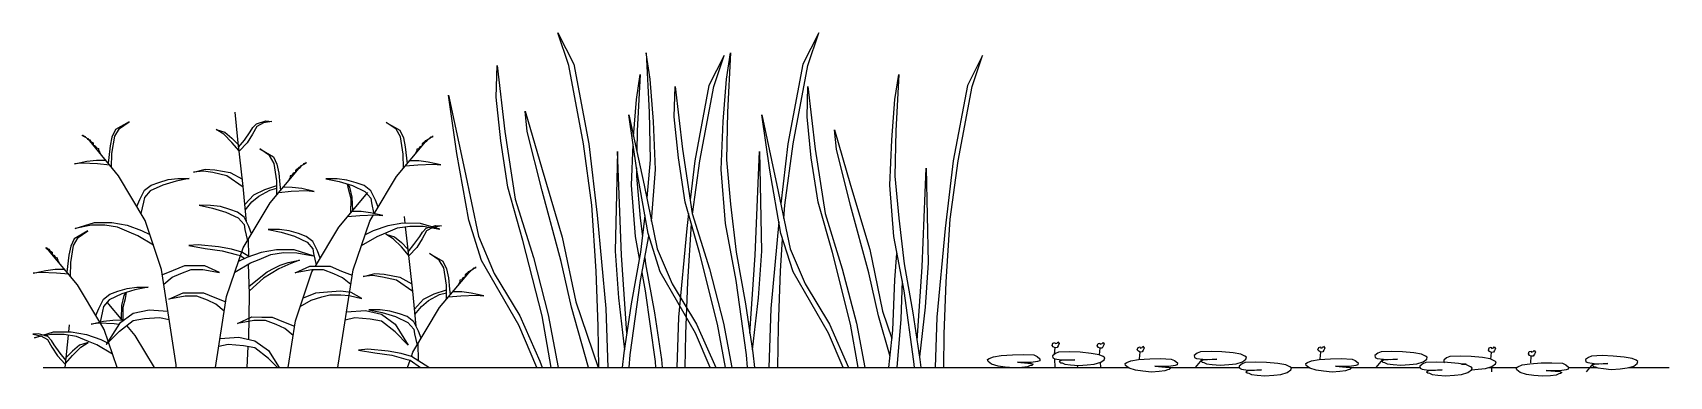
# Model space of a CAD drawing. Extents: x 0.22 to 6.47, y -0.03 to 1.28.
import ezdxf

# ---------------------------------------------------------------- set-up
doc = ezdxf.new("R2010")
doc.units = 0
doc.header["$LTSCALE"] = 0.5
doc.header["$MEASUREMENT"] = 0
doc.layers.add('FREEZE', color=13, linetype='CONTINUOUS')
doc.layers.add('SHRUBS', color=2, linetype='CONTINUOUS')

msp = doc.modelspace()

# ---------------------------------------------------------------- linework, layer by layer
at = {"layer": 'FREEZE'}
for p, q in [((0.2558, 0), (4.4049, 0)), ((4.5611, 0), (4.8304, 0)), ((5.0274, 0), (5.0959, 0)), ((5.2521, 0), (5.5215, 0)), ((5.7842, 0), (5.8921, 0)), ((6.0898, 0), (6.1972, 0)), ((6.3205, 0), (6.475, 0))]:
    msp.add_line(p, q, dxfattribs=at)
at = {"layer": 'SHRUBS'}
for p, q in [((1, 0.8724), (0.9896, 0.9769)), ((1.0209, 0.6916), (1, 0.8724)), ((1.033, 0.5572), (1.0209, 0.6916)), ((1.6409, 0.5514), (1.6383, 0.5774)), ((1.6487, 0.4728), (1.6422, 0.5384)), ((1.043, 0.4236), (1.0416, 0.4924)), ((1.6696, 0.292), (1.6487, 0.4728)), ((1.0448, 0.2822), (1.0412, 0.3949)), ((1.0426, 0.1073), (1.0448, 0.2822)), ((1.6818, 0.1577), (1.6696, 0.292)), ((0.3538, 0.1368), (0.3564, 0.1627)), ((0.3401, 0), (0.3525, 0.1237)), ((1.0358, 0), (1.0405, 0.0797)), ((1.6917, 0.0246), (1.6903, 0.0929)), ((1.6922, 0), (1.6921, 0.0048))]:
    msp.add_line(p, q, dxfattribs=at)
for points in [[(2.3815, 0), (2.3787, 0.158), (2.3708, 0.3678), (2.3548, 0.6201), (2.323, 0.8552), (2.2659, 1.1553), (2.2247, 1.2801), (2.2858, 1.1593), (2.3429, 0.8552), (2.3747, 0.583), (2.4079, 0.2257), (2.4156, 0)], [(3.0888, 0.5701), (3.092, 0.6201), (3.1238, 0.8552), (3.1809, 1.1553), (3.2221, 1.2801), (3.161, 1.1593), (3.1039, 0.8552), (3.0771, 0.6262)], [(2.5826, 0.5599), (2.5979, 0.7569), (2.5899, 0.9402), (2.5779, 1.1022), (2.562, 1.2031), (2.5739, 0.976), (2.5779, 0.7941), (2.5642, 0.6481)], [(2.7391, 0.5867), (2.7667, 0.7899), (2.8209, 1.075), (2.86, 1.1936), (2.802, 1.0788), (2.7478, 0.7899), (2.7303, 0.6412)], [(2.9494, 0), (2.9459, 0.0478), (2.906, 0.332), (2.8649, 0.5511), (2.8489, 0.7569), (2.8569, 0.9402), (2.8689, 1.1022), (2.8848, 1.2031), (2.8728, 0.976), (2.8689, 0.7941), (2.8848, 0.6241), (2.906, 0.4409), (2.9419, 0.243), (2.9698, 0.0557), (2.9759, 0)], [(3.6999, 0), (3.7021, 0.1276), (3.7096, 0.3269), (3.7248, 0.5666), (3.7551, 0.7899), (3.8093, 1.075), (3.8484, 1.1936), (3.7904, 1.0788), (3.7361, 0.7899), (3.7059, 0.5313), (3.6743, 0.1919), (3.6678, 0)], [(2.1993, 0), (2.1638, 0.1978), (2.0907, 0.486), (2.0336, 0.6892), (2.0057, 0.8671), (1.9885, 1.0331), (1.9925, 1.1553), (2.0217, 0.903), (2.0615, 0.644), (2.1306, 0.4209), (2.1877, 0.2018), (2.2258, 0)], [(2.514, 0.8832), (2.5245, 1.0246), (2.5396, 1.1205), (2.5282, 0.9047), (2.5265, 0.8252)], [(2.8651, 0), (2.8355, 0.1654), (2.7661, 0.4392), (2.7118, 0.6322), (2.6853, 0.8013), (2.6689, 0.959), (2.6727, 1.075), (2.7005, 0.8353), (2.7383, 0.5893), (2.8039, 0.3774), (2.8582, 0.1692), (2.8901, 0)], [(3.3734, 0), (3.3438, 0.1654), (3.2744, 0.4392), (3.2201, 0.6322), (3.1937, 0.8013), (3.1772, 0.959), (3.181, 1.075), (3.2088, 0.8353), (3.2466, 0.5893), (3.3122, 0.3774), (3.3665, 0.1692), (3.3984, 0)], [(3.5877, 0), (3.586, 0.0229), (3.5482, 0.2929), (3.509, 0.501), (3.4939, 0.6966), (3.5015, 0.8707), (3.5128, 1.0246), (3.528, 1.1205), (3.5166, 0.9047), (3.5128, 0.7319), (3.528, 0.5704), (3.5482, 0.3963), (3.5822, 0.2083), (3.6087, 0.0304), (3.612, 0)], [(2.1434, 0), (2.0748, 0.162), (1.9327, 0.409), (1.8836, 0.563), (1.8384, 0.818), (1.8066, 1.0411), (1.8676, 0.7569), (1.9208, 0.5019), (1.9805, 0.3599), (2.0788, 0.1978), (2.1558, 0.0239), (2.1645, 0)], [(0.5178, 0.7653), (0.519, 0.8186), (0.5294, 0.8843), (0.5473, 0.9142), (0.5847, 0.9396), (0.5324, 0.9097), (0.519, 0.8813), (0.5115, 0.847), (0.507, 0.8036), (0.5044, 0.7815)], [(1.0035, 0.842), (1.0254, 0.8694), (1.0478, 0.9007), (1.0583, 0.9172), (1.0717, 0.9321), (1.1076, 0.9426), (1.13, 0.9411), (1.0986, 0.9351), (1.0732, 0.9217), (1.0568, 0.8918), (1.0359, 0.8589), (1.0053, 0.8268)], [(2.342, 0), (2.2767, 0.231), (2.2368, 0.405), (2.1638, 0.6759), (2.1067, 0.903), (2.0987, 0.98), (2.1638, 0.7569), (2.2408, 0.498), (2.2926, 0.251), (2.378, 0)], [(2.8066, 0), (2.7509, 0.1314), (2.616, 0.366), (2.5693, 0.5124), (2.5264, 0.7546), (2.4961, 0.9665), (2.5541, 0.6966), (2.6046, 0.4543), (2.6614, 0.3193), (2.7547, 0.1654), (2.8279, 0.0002), (2.828, 0)], [(3.3149, 0), (3.2593, 0.1314), (3.1243, 0.366), (3.0776, 0.5124), (3.0347, 0.7546), (3.0044, 0.9665), (3.0624, 0.6966), (3.1129, 0.4543), (3.1697, 0.3193), (3.263, 0.1654), (3.3362, 0.0002), (3.3363, 0)], [(0.4257, 0.8748), (0.4217, 0.8782), (0.4169, 0.8809), (0.4054, 0.8871), (0.4075, 0.8884), (0.4082, 0.8871), (0.4108, 0.8843), (0.4136, 0.8843), (0.4169, 0.8829), (0.4183, 0.8809)], [(1.005, 0.8291), (0.9776, 0.8604), (0.9462, 0.8918), (0.9178, 0.9097), (0.9507, 0.8993), (0.9776, 0.8768), (1.0024, 0.8517)], [(1.6341, 0.7626), (1.6332, 0.8159), (1.6231, 0.8817), (1.6053, 0.9116), (1.5681, 0.9372), (1.6202, 0.9071), (1.6335, 0.8786), (1.6409, 0.8442), (1.6451, 0.8009), (1.6477, 0.7788)], [(1.7267, 0.8717), (1.7308, 0.875), (1.7356, 0.8778), (1.7472, 0.8838), (1.745, 0.8852), (1.7444, 0.8838), (1.7417, 0.8811), (1.7389, 0.8811), (1.7356, 0.8798), (1.7342, 0.8778)], [(3.4948, 0.0421), (3.451, 0.197), (3.4132, 0.3622), (3.3438, 0.6196), (3.2895, 0.8353), (3.282, 0.9085), (3.3438, 0.6966), (3.4169, 0.4505), (3.4662, 0.2159), (3.5019, 0.1107)], [(0.4338, 0.8664), (0.4292, 0.87), (0.4265, 0.8721), (0.4257, 0.8741), (0.4257, 0.8761), (0.4272, 0.8755), (0.4298, 0.8721), (0.4353, 0.87), (0.4373, 0.866), (0.4421, 0.8619), (0.4475, 0.8592), (0.4475, 0.8503), (0.4523, 0.8483), (0.457, 0.8456), (0.4583, 0.8415), (0.4604, 0.8395), (0.4672, 0.8374), (0.4672, 0.8313), (0.4692, 0.828), (0.4727, 0.8225), (0.4733, 0.8197)], [(0.7651, 0), (0.764, 0.0103), (0.7087, 0.3749), (0.6459, 0.5616), (0.5443, 0.7334), (0.4338, 0.8664)], [(1.1501, 0.6611), (1.1492, 0.7143), (1.1391, 0.7801), (1.1213, 0.8101), (1.084, 0.8356), (1.1362, 0.8055), (1.1495, 0.777), (1.1568, 0.7426), (1.1611, 0.6993), (1.1636, 0.6772)], [(1.5221, 0.5881), (1.6074, 0.7309), (1.7186, 0.8633)], [(1.7186, 0.8633), (1.7233, 0.8669), (1.7259, 0.869), (1.7267, 0.871), (1.7267, 0.873), (1.7253, 0.8724), (1.7226, 0.869), (1.7171, 0.8669), (1.7151, 0.8629), (1.7103, 0.8589), (1.7049, 0.8562), (1.7048, 0.8473), (1.7, 0.8453), (1.6953, 0.8426), (1.694, 0.8386), (1.6919, 0.8366), (1.6851, 0.8345), (1.685, 0.8284), (1.683, 0.825), (1.6795, 0.8196), (1.6789, 0.8168)], [(2.4883, 0.1317), (2.4677, 0.4289), (2.4518, 0.826), (2.4438, 0.4448), (2.4558, 0.2669), (2.4787, 0.0669)], [(2.5364, 0.4171), (2.5207, 0.501), (2.5055, 0.6966), (2.5123, 0.853)], [(2.9585, 0.1317), (2.9791, 0.4289), (2.995, 0.826), (3.003, 0.4448), (2.991, 0.2669), (2.9681, 0.0669)], [(0.5107, 0.7739), (0.4637, 0.7782), (0.4039, 0.7812), (0.3755, 0.7782), (0.4233, 0.7887), (0.4592, 0.7932), (0.4946, 0.7933)], [(1.0211, 0.6897), (0.9582, 0.7334), (0.9044, 0.7454), (0.8685, 0.7513), (0.8312, 0.7469), (0.876, 0.7588), (0.9119, 0.7558), (0.9716, 0.7454), (1.0176, 0.7199)], [(0.9148, 0), (0.9573, 0.2715), (1.021, 0.4579), (1.1234, 0.6293), (1.2346, 0.7617)], [(1.2346, 0.7617), (1.2392, 0.7653), (1.2419, 0.7674), (1.2427, 0.7694), (1.2427, 0.7714), (1.2412, 0.7708), (1.2386, 0.7674), (1.2331, 0.7653), (1.2311, 0.7614), (1.2263, 0.7573), (1.2208, 0.7546), (1.2208, 0.7457), (1.216, 0.7437), (1.2113, 0.741), (1.2099, 0.737), (1.2078, 0.735), (1.201, 0.7329), (1.201, 0.7268), (1.199, 0.7235), (1.1955, 0.718), (1.1948, 0.7152)], [(1.2427, 0.7701), (1.2467, 0.7734), (1.2515, 0.7762), (1.2631, 0.7822), (1.261, 0.7836), (1.2603, 0.7822), (1.2576, 0.7795), (1.2549, 0.7795), (1.2515, 0.7782), (1.2502, 0.7762)], [(1.6413, 0.7711), (1.6883, 0.7753), (1.7481, 0.778), (1.7765, 0.7749), (1.7287, 0.7856), (1.6929, 0.7902), (1.6575, 0.7905)], [(2.5251, 0.7633), (2.5245, 0.7319), (2.5396, 0.5704), (2.5477, 0.5006)], [(3.598, 0.1026), (3.6175, 0.3849), (3.6327, 0.7622), (3.6402, 0.4001), (3.6289, 0.231), (3.6071, 0.041)], [(0.6144, 0.615), (0.625, 0.6423), (0.643, 0.6781), (0.6683, 0.6976), (0.6982, 0.708), (0.7341, 0.7185), (0.7714, 0.723), (0.8148, 0.723), (0.764, 0.7125), (0.7132, 0.6976), (0.6654, 0.6752), (0.643, 0.6498), (0.64, 0.6318), (0.63, 0.5885)], [(1.0271, 0.6226), (1.0613, 0.6602), (1.1031, 0.6811), (1.1495, 0.696)], [(1.1572, 0.6695), (1.2043, 0.6737), (1.2641, 0.6764), (1.2924, 0.6733), (1.2447, 0.684), (1.2088, 0.6886), (1.1734, 0.6889)], [(1.5368, 0.6128), (1.5263, 0.6401), (1.5086, 0.6761), (1.4833, 0.6956), (1.4534, 0.7062), (1.4176, 0.7168), (1.3803, 0.7215), (1.337, 0.7217), (1.3877, 0.711), (1.4384, 0.6958), (1.4861, 0.6732), (1.5084, 0.6477), (1.5113, 0.6297), (1.5211, 0.5864)], [(1.4322, 0.5913), (1.4333, 0.6453), (1.4243, 0.6781), (1.4196, 0.7014)], [(1.4396, 0.6001), (1.4377, 0.6512), (1.4288, 0.6901), (1.4214, 0.7009)], [(1.029, 0.6017), (1.0538, 0.6333), (1.0807, 0.6557), (1.1225, 0.6781), (1.1497, 0.6856)], [(1.297, 0.3872), (1.3863, 0.5366), (1.4975, 0.6691)], [(1.0528, 0.5112), (1.0423, 0.5385), (1.0245, 0.5745), (0.9992, 0.594), (0.9694, 0.6046), (0.9336, 0.6152), (0.8963, 0.6199), (0.8529, 0.6201), (0.9037, 0.6094), (0.9544, 0.5942), (1.0021, 0.5716), (1.0244, 0.5461), (1.0273, 0.5281), (1.037, 0.4848)], [(1.3833, 0), (1.3843, 0.0088), (1.4414, 0.3731), (1.505, 0.5595), (1.5193, 0.5834)], [(1.4202, 0.5769), (1.4672, 0.5811), (1.527, 0.5838), (1.5554, 0.5806), (1.5076, 0.5913), (1.4718, 0.596), (1.4364, 0.5963)], [(2.557, 0.5814), (2.5407, 0.4409), (2.5049, 0.243), (2.477, 0.0557), (2.4709, 0)], [(2.7242, 0.5884), (2.7175, 0.5313), (2.6859, 0.1919), (2.6794, 0)], [(0.3605, 0.348), (0.3614, 0.4012), (0.3715, 0.467), (0.3893, 0.497), (0.4266, 0.5226), (0.3744, 0.4924), (0.3611, 0.464), (0.3538, 0.4296), (0.3495, 0.3862), (0.347, 0.3641)], [(0.6774, 0.468), (0.6176, 0.5033), (0.5847, 0.5168), (0.5399, 0.5362), (0.4921, 0.5437), (0.4413, 0.5437), (0.3785, 0.5317), (0.4517, 0.5541), (0.519, 0.5541), (0.5772, 0.5437), (0.6325, 0.5243), (0.6637, 0.5088)], [(1.3157, 0.4186), (1.3052, 0.4459), (1.2875, 0.4818), (1.2622, 0.5014), (1.2323, 0.512), (1.1965, 0.5226), (1.1592, 0.5273), (1.1159, 0.5275), (1.1666, 0.5168), (1.2173, 0.5016), (1.265, 0.479), (1.2873, 0.4535), (1.2902, 0.4355), (1.3, 0.3922)], [(1.4731, 0.4661), (1.5331, 0.5011), (1.5661, 0.5144), (1.611, 0.5336), (1.6588, 0.5409), (1.7096, 0.5406), (1.7723, 0.5284), (1.6992, 0.5511), (1.632, 0.5515), (1.5737, 0.5413), (1.5183, 0.5221), (1.487, 0.5068)], [(1.6537, 0.4295), (1.6263, 0.4608), (1.595, 0.4922), (1.5666, 0.5101), (1.5994, 0.4997), (1.6263, 0.4773), (1.6511, 0.4521)], [(1.6522, 0.4424), (1.6741, 0.4698), (1.6965, 0.5012), (1.707, 0.5176), (1.7204, 0.5325), (1.7327, 0.5361)], [(1.7442, 0.5339), (1.7219, 0.5221), (1.7055, 0.4922), (1.6846, 0.4593), (1.654, 0.4272)], [(1.7403, 0.5383), (1.7563, 0.543), (1.7787, 0.5415), (1.7486, 0.5358)], [(2.4974, 0), (2.5009, 0.0478), (2.5407, 0.332), (2.5727, 0.5018)], [(2.7115, 0), (2.7137, 0.1276), (2.7213, 0.3269), (2.7353, 0.5488)], [(3.0696, 0.5572), (3.0388, 0.2257), (3.0312, 0)], [(0.276, 0.4486), (0.2714, 0.4522), (0.2687, 0.4543), (0.2679, 0.4563), (0.2679, 0.4584), (0.2694, 0.4577), (0.272, 0.4544), (0.2775, 0.4523), (0.2795, 0.4483), (0.2843, 0.4442), (0.2898, 0.4415), (0.2898, 0.4326), (0.2946, 0.4307), (0.2993, 0.4279), (0.3007, 0.4239), (0.3028, 0.4219), (0.3096, 0.4198), (0.3096, 0.4137), (0.3116, 0.4104), (0.3151, 0.405), (0.3158, 0.4022)], [(0.4726, 0.1734), (0.3872, 0.3162), (0.276, 0.4486)], [(1.043, 0.4242), (1.0153, 0.4414), (0.9761, 0.4525), (0.9268, 0.4615), (0.8491, 0.469), (0.8133, 0.466), (0.876, 0.4555), (0.9403, 0.4466), (0.994, 0.4316), (1.0106, 0.4276), (1.0262, 0.4166)], [(0.9891, 0.3645), (1.0491, 0.3995), (1.082, 0.4128), (1.1269, 0.432), (1.1748, 0.4393), (1.2256, 0.439), (1.2882, 0.4268), (1.2152, 0.4495), (1.1479, 0.4499), (1.0896, 0.4397), (1.0342, 0.4205), (1.003, 0.4052)], [(3.0653, 0), (3.0681, 0.158), (3.076, 0.3678), (3.0839, 0.4925)], [(0.3534, 0.3565), (0.3063, 0.3606), (0.2465, 0.3633), (0.2182, 0.3602), (0.2659, 0.3709), (0.3018, 0.3755), (0.3372, 0.3758)], [(0.7172, 0.3186), (0.749, 0.345), (0.7819, 0.3599), (0.8222, 0.3749), (0.867, 0.3749), (0.9298, 0.3629), (0.8745, 0.3883), (0.8372, 0.3883), (0.7968, 0.3883), (0.7535, 0.3704), (0.7118, 0.3541)], [(1.0439, 0.3104), (1.1121, 0.3659), (1.139, 0.3793), (1.1629, 0.3913), (1.1927, 0.4018), (1.2361, 0.4107), (1.2032, 0.3973), (1.1569, 0.3778), (1.0986, 0.342), (1.0445, 0.2926)], [(1.4326, 0.3169), (1.4009, 0.3434), (1.3681, 0.3585), (1.3278, 0.3736), (1.283, 0.3739), (1.2202, 0.3622), (1.2756, 0.3873), (1.313, 0.3872), (1.3533, 0.387), (1.3965, 0.3688), (1.4381, 0.3524)], [(1.7988, 0.2615), (1.7979, 0.3147), (1.7878, 0.3805), (1.77, 0.4105), (1.7328, 0.436), (1.7849, 0.4059), (1.7982, 0.3775), (1.8055, 0.3431), (1.8098, 0.2997), (1.8123, 0.2776)], [(1.8914, 0.3705), (1.8954, 0.3738), (1.9002, 0.3766), (1.9118, 0.3826), (1.9097, 0.384), (1.909, 0.3827), (1.9064, 0.3799), (1.9036, 0.3799), (1.9002, 0.3786), (1.8989, 0.3766)], [(2.5571, 0.4191), (2.5598, 0.3963), (2.5938, 0.2083), (2.6203, 0.0304), (2.6237, 0)], [(3.4904, 0), (3.5053, 0.1427), (3.5128, 0.3345), (3.5212, 0.4363)], [(1.1923, 0), (1.2203, 0.1789), (1.2839, 0.3653), (1.289, 0.3738)], [(1.6698, 0.2901), (1.6069, 0.3338), (1.5531, 0.3458), (1.5173, 0.3518), (1.4799, 0.3473), (1.5247, 0.3592), (1.5606, 0.3562), (1.6203, 0.3458), (1.6664, 0.3204)], [(1.6641, 0.0419), (1.6697, 0.0584), (1.7721, 0.2297), (1.8833, 0.3621)], [(1.8833, 0.3621), (1.8879, 0.3657), (1.8906, 0.3678), (1.8914, 0.3698), (1.8914, 0.3718), (1.89, 0.3712), (1.8873, 0.3679), (1.8818, 0.3658), (1.8798, 0.3618), (1.875, 0.3577), (1.8695, 0.355), (1.8695, 0.3461), (1.8647, 0.3442), (1.86, 0.3414), (1.8587, 0.3374), (1.8565, 0.3354), (1.8497, 0.3333), (1.8497, 0.3272), (1.8477, 0.3239), (1.8442, 0.3184), (1.8435, 0.3157)], [(2.5993, 0), (2.5976, 0.0229), (2.5598, 0.2929), (2.5466, 0.363)], [(3.541, 0.331), (3.5355, 0.1844), (3.521, 0)], [(0.4578, 0.1981), (0.4683, 0.2255), (0.4861, 0.2614), (0.5114, 0.2809), (0.5412, 0.2915), (0.577, 0.3022), (0.6143, 0.3068), (0.6577, 0.307), (0.6069, 0.2963), (0.5562, 0.2812), (0.5085, 0.2585), (0.4862, 0.233), (0.4833, 0.2151), (0.474, 0.1738)], [(0.555, 0.1855), (0.5569, 0.2366), (0.5659, 0.2754), (0.5732, 0.2862)], [(0.5623, 0.1794), (0.5614, 0.2306), (0.5703, 0.2635), (0.575, 0.2868)], [(0.9485, 0.2153), (0.9168, 0.2418), (0.8841, 0.2569), (0.8438, 0.2721), (0.799, 0.2723), (0.7362, 0.2606), (0.7916, 0.2857), (0.8289, 0.2856), (0.8692, 0.2854), (0.9125, 0.2672), (0.9541, 0.2508)], [(1.2389, 0.2335), (1.2809, 0.2568), (1.3212, 0.2703), (1.3526, 0.2778), (1.3944, 0.2778), (1.426, 0.2752), (1.4751, 0.2643), (1.4333, 0.2867), (1.3929, 0.2912), (1.3436, 0.2882), (1.2973, 0.2837), (1.2497, 0.2652)], [(1.6759, 0.223), (1.71, 0.2606), (1.7518, 0.2815), (1.7982, 0.2964)], [(1.6777, 0.2021), (1.7025, 0.2337), (1.7294, 0.2561), (1.7712, 0.2786), (1.7984, 0.286)], [(1.8059, 0.27), (1.853, 0.2741), (1.9128, 0.2768), (1.9411, 0.2737), (1.8934, 0.2844), (1.8576, 0.289), (1.8222, 0.2893)], [(0.733, 0.2143), (0.6609, 0.2195), (0.5996, 0.206), (0.5473, 0.1687), (0.4965, 0.088), (0.5473, 0.1388), (0.5996, 0.1791), (0.643, 0.1866), (0.7012, 0.1911), (0.7378, 0.1831)], [(0.5609, 0.1784), (0.5009, 0.2499)], [(1.2115, 0.1227), (1.1798, 0.1492), (1.147, 0.1643), (1.1067, 0.1794), (1.0619, 0.1796), (0.9991, 0.168), (1.0545, 0.1931), (1.0919, 0.1929), (1.1322, 0.1927), (1.1754, 0.1746), (1.217, 0.1581)], [(1.4162, 0.2126), (1.4884, 0.2175), (1.5496, 0.2038), (1.6017, 0.1662), (1.6521, 0.0852), (1.6016, 0.1363), (1.5495, 0.1769), (1.5062, 0.1845), (1.448, 0.1893), (1.4114, 0.1814)], [(1.7015, 0.1116), (1.691, 0.1389), (1.6732, 0.1749), (1.6479, 0.1944), (1.6181, 0.205), (1.5823, 0.2157), (1.545, 0.2203), (1.5017, 0.2205), (1.5524, 0.2098), (1.6031, 0.1946), (1.6508, 0.172), (1.6731, 0.1465), (1.676, 0.1286), (1.6857, 0.0852)], [(0.3424, 0.0278), (0.3205, 0.0551), (0.2981, 0.0865), (0.2876, 0.1029), (0.2742, 0.1179), (0.2383, 0.1283), (0.2159, 0.1268), (0.2473, 0.1209), (0.2727, 0.1074), (0.2891, 0.0775), (0.3101, 0.0447), (0.3406, 0.0125)], [(0.2543, 0.1237), (0.2954, 0.1365), (0.3627, 0.1368), (0.421, 0.1266), (0.4764, 0.1075), (0.5076, 0.0921)], [(0.5215, 0.0514), (0.4615, 0.0865), (0.4286, 0.0998), (0.3837, 0.119), (0.3358, 0.1262), (0.285, 0.126), (0.2619, 0.1214)], [(0.5449, 0.1649), (0.5274, 0.1664), (0.4677, 0.1691), (0.4393, 0.166), (0.487, 0.1767), (0.5229, 0.1813), (0.5583, 0.1816)], [(0.5391, 0), (0.4896, 0.1449), (0.4753, 0.1688)], [(0.6812, 0), (0.6083, 0.122), (0.5758, 0.1607)], [(0.2504, 0.1192), (0.2224, 0.1137), (0.2461, 0.1211)], [(0.3409, 0.0148), (0.3683, 0.0462), (0.3997, 0.0775), (0.4281, 0.0955), (0.3952, 0.085), (0.3683, 0.0626), (0.3435, 0.0375)], [(1.1519, 0), (1.1175, 0.0347), (1.0654, 0.0753), (1.0222, 0.0829), (0.9639, 0.0877), (0.9273, 0.0798)], [(0.9322, 0.111), (1.0044, 0.1159), (1.0656, 0.1022), (1.1177, 0.0646), (1.1579, 0)], [(1.7311, 0), (1.6641, 0.0419), (1.6248, 0.053), (1.5755, 0.0619), (1.4978, 0.0694), (1.462, 0.0664), (1.5247, 0.056), (1.589, 0.047), (1.6428, 0.032), (1.6593, 0.028), (1.6989, 0)], [(4.1237, 0.0502), (4.1257, 0.0755), (4.1191, 0.0788), (4.1146, 0.0843), (4.118, 0.0932), (4.1246, 0.0954), (4.1257, 0.091), (4.1335, 0.0932), (4.1368, 0.0976), (4.1412, 0.091), (4.1379, 0.0832), (4.1335, 0.0766), (4.1257, 0.0755)], [(4.2963, 0.048), (4.2983, 0.0733), (4.2917, 0.0766), (4.2873, 0.0821), (4.2906, 0.091), (4.2972, 0.0932), (4.2983, 0.0888), (4.3061, 0.091), (4.3094, 0.0954), (4.3138, 0.0888), (4.3105, 0.081), (4.3061, 0.0744), (4.2983, 0.0733)], [(4.449, 0.0336), (4.4511, 0.0589), (4.4444, 0.0622), (4.44, 0.0677), (4.4433, 0.0766), (4.45, 0.0788), (4.4511, 0.0744), (4.4588, 0.0766), (4.4621, 0.081), (4.4666, 0.0744), (4.4632, 0.0666), (4.4588, 0.06), (4.4511, 0.0589)], [(5.1401, 0.0336), (5.1421, 0.0589), (5.1355, 0.0622), (5.131, 0.0677), (5.1344, 0.0766), (5.141, 0.0788), (5.1421, 0.0744), (5.1499, 0.0766), (5.1532, 0.081), (5.1576, 0.0744), (5.1543, 0.0666), (5.1499, 0.06), (5.1421, 0.0589)], [(5.7925, 0.0317), (5.7946, 0.057), (5.7879, 0.0604), (5.7835, 0.0659), (5.7868, 0.0748), (5.7935, 0.077), (5.7946, 0.0725), (5.8023, 0.0748), (5.8056, 0.0792), (5.8101, 0.0725), (5.8067, 0.0648), (5.8023, 0.0582), (5.7946, 0.057)], [(5.9452, 0.0173), (5.9473, 0.0427), (5.9406, 0.046), (5.9362, 0.0515), (5.9395, 0.0604), (5.9462, 0.0626), (5.9473, 0.0582), (5.955, 0.0604), (5.9583, 0.0648), (5.9628, 0.0582), (5.9595, 0.0504), (5.955, 0.0438), (5.9473, 0.0427)], [(1.6498, 0), (1.6593, 0.028)], [(4.0217, 0), (4.0206, 0.0025)], [(4.1236, 0.0336), (4.1249, 0)], [(4.2134, 0), (4.212, 0.0069)], [(4.3007, 0), (4.2996, 0.0197)], [(4.6627, 0), (4.6879, 0.0301)], [(5.3537, 0), (5.3789, 0.0301)], [(5.719, -0.0085), (5.7445, -0.0064), (5.7722, -0.0036), (5.7967, 0.0037), (5.8101, 0.0134), (5.8125, 0.0212), (5.8059, 0.0257), (5.7906, 0.0326), (5.7608, 0.0376), (5.7177, 0.0417), (5.6767, 0.0435), (5.6358, 0.042), (5.6235, 0.0367), (5.6123, 0.0281), (5.6132, 0.0203), (5.6158, 0.0192)], [(5.6801, 0.0128), (5.6983, 0.0132), (5.6834, 0.0123)], [(5.7969, -0.0162), (5.7958, 0.0035)], [(6.1589, -0.0162), (6.1841, 0.0139)]]:
    msp.add_lwpolyline(points, dxfattribs=at)
for points in [[(4.0206, 0.0025), (3.9984, 0.0002), (3.9686, -0.002), (3.9354, 0.0013), (3.9077, 0.0047), (3.8833, 0.0124), (3.8701, 0.0224), (3.8679, 0.0301), (3.8745, 0.0345), (3.89, 0.0412), (3.9199, 0.0456), (3.963, 0.0489), (4.004, 0.05), (4.0449, 0.0478), (4.0571, 0.0423), (4.0682, 0.0334), (4.0671, 0.0257), (4.0593, 0.0224), (4.035, 0.0191), (4.0084, 0.0191), (3.9818, 0.0202), (4.035, 0.0157), (4.0416, 0.0124), (4.0372, 0.008), (4.0305, 0.0069)], [(4.1631, 0.0125), (4.1852, 0.0099), (4.215, 0.0071), (4.2483, 0.0098), (4.276, 0.0127), (4.3005, 0.02), (4.3139, 0.0297), (4.3163, 0.0374), (4.3097, 0.0419), (4.2943, 0.0489), (4.2645, 0.0538), (4.2214, 0.0579), (4.1805, 0.0598), (4.1395, 0.0583), (4.1273, 0.053), (4.1161, 0.0443), (4.117, 0.0366), (4.1247, 0.0331), (4.149, 0.0293), (4.1755, 0.0289), (4.2021, 0.0295), (4.1489, 0.026), (4.1422, 0.0228), (4.1466, 0.0183), (4.1532, 0.0171)], [(4.5462, -0.013), (4.5241, -0.0153), (4.4942, -0.0175), (4.461, -0.0141), (4.4334, -0.0108), (4.409, -0.0031), (4.3957, 0.0069), (4.3935, 0.0146), (4.4002, 0.0191), (4.4156, 0.0257), (4.4455, 0.0301), (4.4887, 0.0334), (4.5296, 0.0345), (4.5706, 0.0323), (4.5828, 0.0268), (4.5938, 0.0179), (4.5927, 0.0102), (4.585, 0.0069), (4.5606, 0.0036), (4.5341, 0.0036), (4.5075, 0.0047), (4.5606, 0.0002), (4.5673, -0.0031), (4.5628, -0.0075), (4.5562, -0.0086)], [(4.7053, 0.0142), (4.7274, 0.0116), (4.7572, 0.0089), (4.7905, 0.0116), (4.8182, 0.0144), (4.8427, 0.0217), (4.8561, 0.0314), (4.8585, 0.0391), (4.8519, 0.0437), (4.8365, 0.0506), (4.8067, 0.0556), (4.7637, 0.0597), (4.7227, 0.0615), (4.6818, 0.06), (4.6695, 0.0547), (4.6583, 0.0461), (4.6592, 0.0383), (4.6669, 0.0348), (4.6912, 0.0311), (4.7177, 0.0306), (4.7443, 0.0312), (4.6911, 0.0278), (4.6844, 0.0246), (4.6888, 0.0201), (4.6954, 0.0188)], [(4.8768, -0.0267), (4.8989, -0.0293), (4.9287, -0.0321), (4.962, -0.0294), (4.9897, -0.0265), (5.0142, -0.0192), (5.0276, -0.0095), (5.03, -0.0018), (5.0234, 0.0027), (5.0081, 0.0097), (4.9783, 0.0146), (4.9352, 0.0187), (4.8943, 0.0206), (4.8533, 0.0191), (4.841, 0.0138), (4.8298, 0.0051), (4.8308, -0.0027), (4.8384, -0.0061), (4.8627, -0.0099), (4.8893, -0.0103), (4.9159, -0.0097), (4.8627, -0.0132), (4.856, -0.0164), (4.8603, -0.0209), (4.8669, -0.0221)], [(5.2373, -0.013), (5.2151, -0.0153), (5.1853, -0.0175), (5.1521, -0.0141), (5.1244, -0.0108), (5.1001, -0.0031), (5.0868, 0.0069), (5.0846, 0.0146), (5.0912, 0.0191), (5.1067, 0.0257), (5.1366, 0.0301), (5.1797, 0.0334), (5.2207, 0.0345), (5.2616, 0.0323), (5.2738, 0.0268), (5.2849, 0.0179), (5.2838, 0.0102), (5.276, 0.0069), (5.2517, 0.0036), (5.2251, 0.0036), (5.1985, 0.0047), (5.2517, 0.0002), (5.2583, -0.0031), (5.2539, -0.0075), (5.2472, -0.0086)], [(5.3963, 0.0142), (5.4184, 0.0116), (5.4482, 0.0089), (5.4815, 0.0116), (5.5092, 0.0144), (5.5337, 0.0217), (5.5472, 0.0314), (5.5495, 0.0391), (5.543, 0.0437), (5.5276, 0.0506), (5.4978, 0.0556), (5.4547, 0.0597), (5.4138, 0.0615), (5.3728, 0.06), (5.3605, 0.0547), (5.3493, 0.0461), (5.3503, 0.0383), (5.358, 0.0348), (5.3822, 0.0311), (5.4088, 0.0306), (5.4354, 0.0312), (5.3822, 0.0278), (5.3755, 0.0246), (5.3798, 0.0201), (5.3864, 0.0188)], [(5.5679, -0.0267), (5.5899, -0.0293), (5.6198, -0.0321), (5.653, -0.0294), (5.6808, -0.0265), (5.7052, -0.0192), (5.7187, -0.0095), (5.721, -0.0018), (5.7145, 0.0027), (5.6991, 0.0097), (5.6693, 0.0146), (5.6262, 0.0187), (5.5853, 0.0206), (5.5443, 0.0191), (5.5321, 0.0138), (5.5208, 0.0051), (5.5218, -0.0027), (5.5295, -0.0061), (5.5538, -0.0099), (5.5803, -0.0103), (5.6069, -0.0097), (5.5537, -0.0132), (5.547, -0.0164), (5.5514, -0.0209), (5.558, -0.0221)], [(6.0425, -0.0293), (6.0203, -0.0315), (5.9904, -0.0337), (5.9572, -0.0304), (5.9296, -0.0271), (5.9052, -0.0193), (5.8919, -0.0094), (5.8897, -0.0016), (5.8964, 0.0028), (5.9119, 0.0095), (5.9417, 0.0139), (5.9849, 0.0172), (6.0259, 0.0183), (6.0668, 0.0161), (6.079, 0.0106), (6.09, 0.0017), (6.0889, -0.006), (6.0812, -0.0094), (6.0568, -0.0127), (6.0303, -0.0127), (6.0037, -0.0116), (6.0568, -0.016), (6.0635, -0.0193), (6.0591, -0.0237), (6.0524, -0.0248)], [(6.2015, -0.002), (6.2236, -0.0046), (6.2534, -0.0074), (6.2867, -0.0047), (6.3144, -0.0018), (6.3389, 0.0055), (6.3523, 0.0152), (6.3547, 0.0229), (6.3481, 0.0274), (6.3328, 0.0344), (6.303, 0.0393), (6.2599, 0.0434), (6.2189, 0.0453), (6.178, 0.0438), (6.1657, 0.0385), (6.1545, 0.0298), (6.1554, 0.0221), (6.1631, 0.0186), (6.1874, 0.0148), (6.214, 0.0144), (6.2405, 0.015), (6.1874, 0.0115), (6.1807, 0.0083), (6.185, 0.0038), (6.1916, 0.0026)]]:
    msp.add_lwpolyline(points, close=True, dxfattribs=at)

doc.saveas('drawing.dxf')
